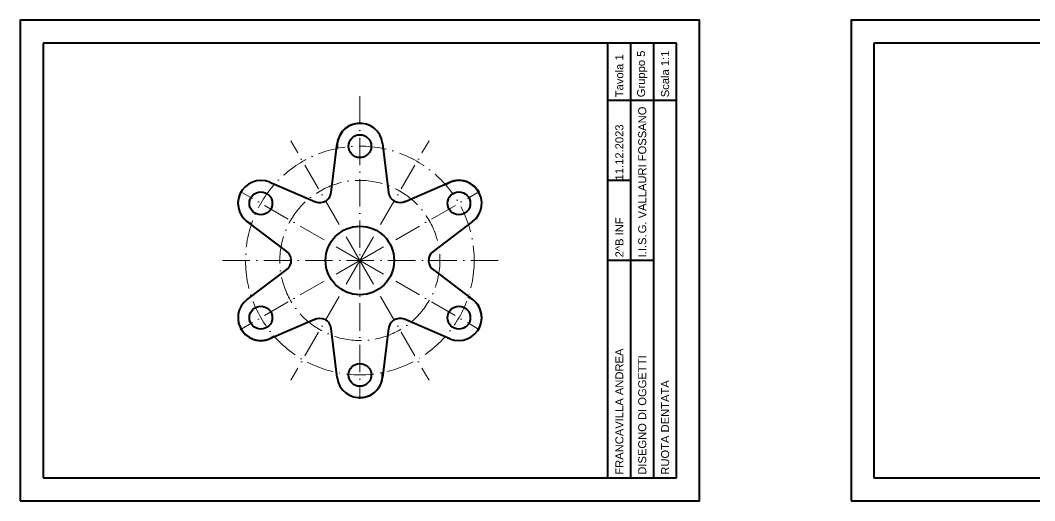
# Model space of a CAD drawing. Header units: millimetres. Extents: x -27341 to -22638, y -17500 to -16444.
# Drawn here: x -27341.3 to -26897.6, y -17500.2 to -17290.2 of the extents above; entities that cross this region are included whole.
import ezdxf

# ---------------------------------------------------------------- set-up
doc = ezdxf.new("R2010")
doc.units = ezdxf.units.MM
doc.linetypes.add('ACAD_ISO10W100', pattern=[18, 12, -3, 0, -3])
doc.layers.add('Linea assi', color=7, linetype='ACAD_ISO10W100', lineweight=13)
doc.layers.add('Linea Grossa', color=7, linetype='Continuous', lineweight=40)
doc.styles.get("Standard").update_dxf_attribs({"font": 'arial.ttf'})

# ---------------------------------------------------------------- blocks, each defined once
blk = doc.blocks.new('*U4')
at = {"layer": 'Linea Grossa'}
for p, q in [((-11.05, 8.55), (-8.44, -12.95)), ((-1.52, -16.94), (18.4, -8.46))]:
    blk.add_line(p, q, dxfattribs=at)
blk.add_circle((-20.98, 7.34), 5, dxfattribs=at)
for centre, radius, start, end in [((-20.98, 7.34), 10, 6.9208, 185.7392), ((22.32, -17.66), 10, 30, 125.7392), ((-3.48, -12.34), 5, 186.9208, 299.3241)]:
    blk.add_arc(centre, radius, start, end, dxfattribs=at)
blk = doc.blocks.new('*U5')
at = {"layer": 'Linea Grossa', "color": 0, "linetype": 'ByBlock', "lineweight": -2, "transparency": 16777216}
for p, rotation in [((-27219.2, -17355.71), 60.00000000000001), ((-27145.32, -17392.05), 299.9999999999999), ((-27240.18, -17398.36), 120), ((-27166.3, -17434.7), 240), ((-27213.73, -17437.86), 180)]:
    blk.add_blockref('*U4', p, dxfattribs=dict(at, rotation=rotation))
blk.add_blockref('*U4', (-27171.77, -17352.55), dxfattribs=at)

msp = doc.modelspace()

# ---------------------------------------------------------------- linework, layer by layer
at = {"layer": 'Linea assi'}
for p, q in [((-27192.75, -17323.42), (-27192.75, -17455.68)), ((-27192.75, -17395.2), (-27222.99, -17342.83)), ((-27192.75, -17395.2), (-27162.51, -17342.83)), ((-27192.75, -17395.2), (-27245.12, -17364.97)), ((-27192.75, -17395.2), (-27140.38, -17364.97)), ((-27132.28, -17395.2), (-27253.22, -17395.2)), ((-27192.75, -17395.2), (-27245.12, -17425.44)), ((-27192.75, -17395.2), (-27222.99, -17447.58)), ((-27192.75, -17395.2), (-27140.38, -17425.44)), ((-27192.75, -17395.2), (-27162.51, -17447.58))]:
    msp.add_line(p, q, dxfattribs=at)
for radius in [50, 35]:
    msp.add_circle((-27192.75, -17395.2), radius, dxfattribs=at)
at = {"layer": 'Linea Grossa'}
for p, q in [((-27054.25, -17300.2), (-27331.25, -17300.2)), ((-27331.25, -17300.2), (-27331.25, -17490.2)), ((-27084.25, -17490.2), (-27084.25, -17300.2)), ((-27074.25, -17490.2), (-27074.25, -17300.2)), ((-27064.25, -17490.2), (-27064.25, -17300.2)), ((-27054.25, -17490.2), (-27054.25, -17300.2)), ((-26690.94, -17300.2), (-26967.94, -17300.2)), ((-26967.94, -17300.2), (-26967.94, -17490.2)), ((-27054.25, -17325.2), (-27084.25, -17325.2)), ((-27074.25, -17360.2), (-27084.25, -17360.2)), ((-27064.25, -17395.2), (-27084.25, -17395.2)), ((-27331.25, -17490.2), (-27054.25, -17490.2)), ((-26967.94, -17490.2), (-26690.94, -17490.2))]:
    msp.add_line(p, q, dxfattribs=at)
for points in [[(-27341.25, -17500.2), (-27044.25, -17500.2), (-27044.25, -17290.2), (-27341.25, -17290.2)], [(-26977.94, -17500.2), (-26680.94, -17500.2), (-26680.94, -17290.2), (-26977.94, -17290.2)]]:
    msp.add_lwpolyline(points, close=True, dxfattribs=at)
msp.add_circle((-27192.75, -17395.2), 15, dxfattribs=at)

# ---------------------------------------------------------------- block references
msp.add_blockref('*U5', (0, 0), dxfattribs=at)

# ---------------------------------------------------------------- texts
at = {"layer": 'Linea Grossa', "char_height": 3.5, "attachment_point": 4, "rotation": 90}
for s, width, insert in [(' Gruppo 5', 95, (-27069.25, -17325.2)), (' Scala 1:1', 95, (-27059.25, -17325.2)), (' Tavola 1', 95, (-27079.25, -17325.2)), ('\\pxi-3,l3.38813,t3.38813;I.I.S.^IG. VALLAURI FOSSANO', 95, (-27069.25, -17395.2)), ('11.12.2023', 95, (-27079.25, -17360.2)), (' 2^ B INF', 35, (-27079.25, -17395.2)), (' FRANCAVILLA ANDREA ', 95, (-27079.25, -17490.2)), (' DISEGNO DI OGGETTI', 95, (-27069.25, -17490.2)), (' RUOTA DENTATA', 164.6098, (-27059.25, -17490.2))]:
    msp.add_mtext_dynamic_manual_height_columns(s, width=width, gutter_width=1, heights=[0], dxfattribs=dict(at, insert=insert))

doc.saveas('drawing.dxf')
